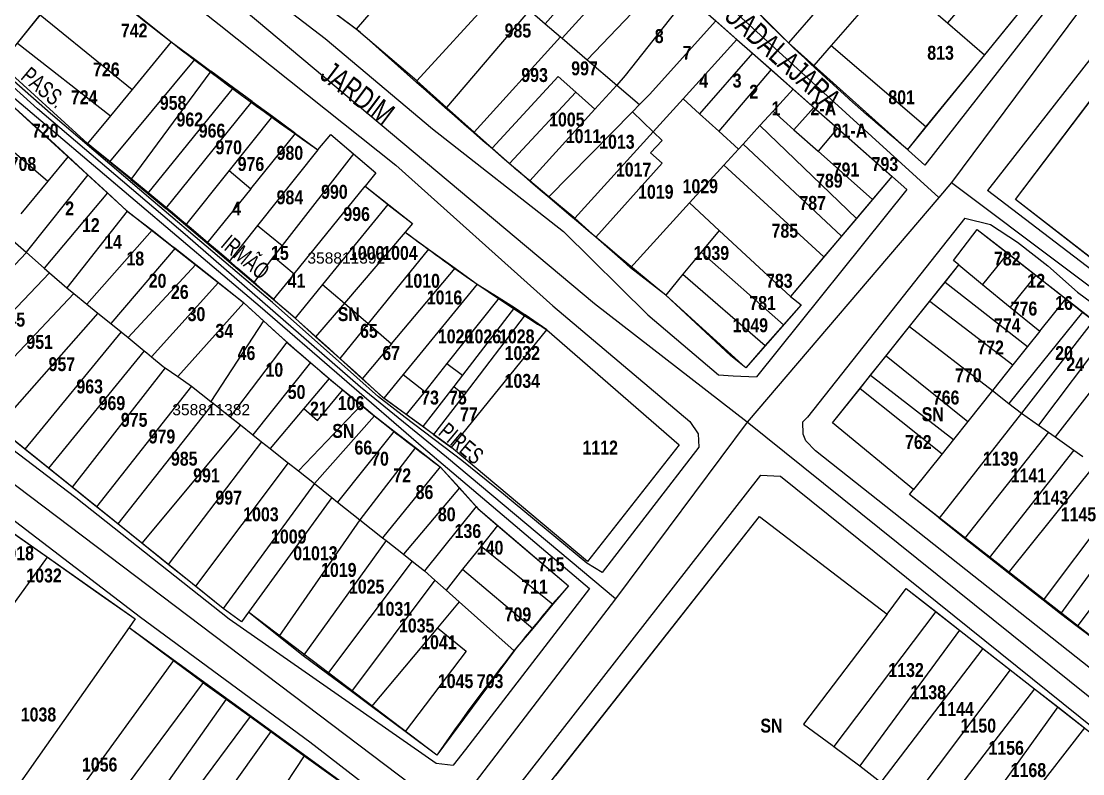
# Model space of a CAD drawing. Extents: x 199665 to 201826, y 4836581 to 4838476.
# Drawn here: x 200463.5 to 200654.4, y 4837679.5 to 4837814.9 of the extents above; entities that cross this region are included whole.
import ezdxf
from ezdxf.enums import TextEntityAlignment as Align

# ---------------------------------------------------------------- set-up
doc = ezdxf.new("R2010")
doc.units = 0
doc.header["$LTSCALE"] = 1.5
doc.header["$MEASUREMENT"] = 0
for name, color, linetype in [('CD-MALHA-LOTES', 40, 'CONTINUOUS'), ('CD_TXT_QUADRA', 7, 'CONTINUOUS'), ('RU-QUADRAS', 6, 'CONTINUOUS'), ('SV-EIXO-RUA-N-PAV', 6, 'CONTINUOUS'), ('SV-EIXO-RUA-PAV', 20, 'CONTINUOUS'), ('SV-RUA-NAO-PAV-S-GUIA-C-GUIA', 7, 'CONTINUOUS'), ('SV-RUA-PAVIM-S-GUIA-C-GUIA', 7, 'CONTINUOUS'), ('SV-TXT-RUA-N-PAV-S-GUIA-C-GUIA', 7, 'CONTINUOUS'), ('SV-TXT-RUA-PAV-S-GUIA-C-GUIA', 7, 'CONTINUOUS'), ('Th_NmrPort', 1, 'CONTINUOUS')]:
    doc.layers.add(name, color=color, linetype=linetype)
doc.styles.add('ARIAL', font='ARIAL.TTF')
doc.styles.add('MONOTXT', font='ARIAL.TTF', dxfattribs={"height": 0.2})
doc.styles.get("Standard").update_dxf_attribs({"font": 'swisscbo.ttf'})

msp = doc.modelspace()

# ---------------------------------------------------------------- linework, layer by layer
at = {"layer": 'CD-MALHA-LOTES', "linetype": 'Continuous'}
for p, q in [((200646.6, 4837834.04), (200630.06, 4837814.57)), ((200539.87, 4837832.37), (200523.75, 4837813.44)), ((200571.97, 4837830.6), (200557.72, 4837814.43)), ((200652.9, 4837828.79), (200636.7, 4837808.86)), ((200556.05, 4837827.59), (200534.62, 4837804.16)), ((200574.95, 4837827.5), (200560.76, 4837811.82)), ((200473.81, 4837824.56), (200490.49, 4837811.15)), ((200579.5, 4837822.81), (200565.28, 4837807.94)), ((200620.1, 4837823.11), (200609.15, 4837810.5)), ((200583.36, 4837819.4), (200572.11, 4837805.09)), ((200624.15, 4837819.64), (200630.06, 4837814.57)), ((200554.88, 4837816.87), (200539.98, 4837799.38)), ((200554.88, 4837816.87), (200557.72, 4837814.43)), ((200606.67, 4837817.01), (200601.49, 4837810.97)), ((200462.82, 4837810.95), (200466.92, 4837816.03)), ((200466.92, 4837816.03), (200483.45, 4837802.62)), ((200523.75, 4837813.44), (200520.44, 4837815.89)), ((200557.72, 4837814.43), (200560.47, 4837812.07)), ((200588.41, 4837814.94), (200576.48, 4837801.72)), ((200588.41, 4837814.94), (200592.18, 4837811.61)), ((200601.49, 4837810.97), (200596.32, 4837816.15)), ((200630.06, 4837814.57), (200636.7, 4837808.86)), ((200642.3, 4837782.81), (200666.5, 4837814.84)), ((200534.62, 4837804.16), (200523.75, 4837813.44)), ((200462.82, 4837810.95), (200479.54, 4837797.89)), ((200490.49, 4837811.15), (200483.45, 4837802.62)), ((200490.49, 4837811.15), (200494.69, 4837808.06)), ((200560.47, 4837812.07), (200544.94, 4837794.95)), ((200560.47, 4837812.07), (200560.76, 4837811.82)), ((200560.76, 4837811.82), (200565.28, 4837807.94)), ((200592.18, 4837811.61), (200582.5, 4837800.93)), ((200592.18, 4837811.61), (200595.01, 4837809.12)), ((200606.03, 4837806.91), (200601.49, 4837810.97)), ((200595.01, 4837809.12), (200585.45, 4837798.24)), ((200595.01, 4837809.12), (200598.33, 4837806.18)), ((200609.15, 4837810.5), (200606.03, 4837806.91)), ((200609.15, 4837810.5), (200626.18, 4837795.92)), ((200636.7, 4837808.86), (200626.18, 4837795.92)), ((200475.4, 4837792.88), (200459.77, 4837807.16)), ((200494.69, 4837808.06), (200479.36, 4837789.6)), ((200494.69, 4837808.06), (200497.61, 4837805.91)), ((200565.28, 4837807.94), (200570.57, 4837803.39)), ((200622.85, 4837791.83), (200606.03, 4837806.91)), ((200497.61, 4837805.91), (200483.19, 4837786.43)), ((200501.69, 4837802.91), (200497.61, 4837805.91)), ((200560.06, 4837804.95), (200548.19, 4837792.05)), ((200563.22, 4837802.11), (200560.06, 4837804.95)), ((200572.11, 4837805.09), (200570.57, 4837803.39)), ((200598.33, 4837806.18), (200588.93, 4837795.08)), ((200598.33, 4837806.18), (200602.3, 4837802.67)), ((200456.62, 4837804.47), (200468.9, 4837793.39)), ((200486.27, 4837783.88), (200501.69, 4837802.91)), ((200505.03, 4837800.45), (200501.69, 4837802.91)), ((200539.98, 4837799.38), (200534.62, 4837804.16)), ((200570.57, 4837803.39), (200566.63, 4837799.04)), ((200570.57, 4837803.39), (200574.67, 4837799.88)), ((200483.45, 4837802.62), (200479.54, 4837797.89)), ((200563.22, 4837802.11), (200551.3, 4837789.28)), ((200566.63, 4837799.04), (200563.22, 4837802.11)), ((200576.48, 4837801.72), (200574.67, 4837799.88)), ((200602.3, 4837802.67), (200598.68, 4837798.7)), ((200602.3, 4837802.67), (200606.05, 4837799.36)), ((200452.81, 4837799.37), (200468.29, 4837786.13)), ((200489.5, 4837781.21), (200505.03, 4837800.45)), ((200505.03, 4837800.45), (200508.66, 4837797.78)), ((200544.94, 4837794.95), (200539.98, 4837799.38)), ((200574.67, 4837799.88), (200573.41, 4837798.59)), ((200577.11, 4837794.98), (200582.5, 4837800.93)), ((200582.5, 4837800.93), (200585.45, 4837798.24)), ((200606.05, 4837799.36), (200602.43, 4837795.37)), ((200606.05, 4837799.36), (200610.27, 4837795.63)), ((200479.54, 4837797.89), (200475.4, 4837792.88)), ((200508.66, 4837797.78), (200500.9, 4837788.03)), ((200508.66, 4837797.78), (200512.63, 4837794.86)), ((200566.63, 4837799.04), (200554.96, 4837786.17)), ((200573.41, 4837798.59), (200558.4, 4837783.31)), ((200573.41, 4837798.59), (200577.11, 4837794.98)), ((200585.45, 4837798.24), (200588.93, 4837795.08)), ((200598.68, 4837798.7), (200596.32, 4837796.1)), ((200598.68, 4837798.7), (200602.43, 4837795.37)), ((200596.32, 4837796.1), (200593.29, 4837792.77)), ((200596.32, 4837796.1), (200613.67, 4837779.4)), ((200602.43, 4837795.37), (200606.78, 4837791.51)), ((200610.27, 4837795.63), (200606.78, 4837791.51)), ((200610.27, 4837795.63), (200620.06, 4837786.98)), ((200626.18, 4837795.92), (200622.85, 4837791.83)), ((200468.9, 4837793.39), (200471.95, 4837790.57)), ((200504.81, 4837784.76), (200512.84, 4837794.71)), ((200512.63, 4837794.86), (200512.84, 4837794.71)), ((200512.84, 4837794.71), (200516.83, 4837791.75)), ((200516.83, 4837791.75), (200519.18, 4837794.53)), ((200519.18, 4837794.53), (200523.22, 4837791.05)), ((200548.19, 4837792.05), (200544.94, 4837794.95)), ((200577.11, 4837794.98), (200563.03, 4837779.46)), ((200578.72, 4837793.41), (200576.67, 4837791.21)), ((200577.11, 4837794.98), (200578.72, 4837793.41)), ((200588.93, 4837795.08), (200592.47, 4837791.87)), ((200479.36, 4837789.6), (200475.4, 4837792.88)), ((200516.83, 4837791.75), (200506.01, 4837778.12)), ((200551.3, 4837789.28), (200548.19, 4837792.05)), ((200592.47, 4837791.87), (200589.86, 4837789)), ((200593.29, 4837792.77), (200592.47, 4837791.87)), ((200593.29, 4837792.77), (200611, 4837776.24)), ((200606.78, 4837791.51), (200616.56, 4837782.83)), ((200471.95, 4837790.57), (200468.29, 4837786.13)), ((200471.95, 4837790.57), (200475.5, 4837787.28)), ((200483.19, 4837786.43), (200479.36, 4837789.6)), ((200523.22, 4837791.05), (200510.41, 4837774.52)), ((200523.22, 4837791.05), (200527.24, 4837787.59)), ((200576.67, 4837791.21), (200578.76, 4837789.34)), ((200500.9, 4837788.03), (200493.06, 4837778.19)), ((200500.9, 4837788.03), (200504.81, 4837784.76)), ((200552.28, 4837788.4), (200551.3, 4837789.28)), ((200554.96, 4837786.17), (200552.28, 4837788.4)), ((200578.76, 4837789.34), (200566.85, 4837776.05)), ((200589.86, 4837789), (200583.68, 4837782.21)), ((200589.86, 4837789), (200607.84, 4837772.5)), ((200468.29, 4837786.13), (200463.43, 4837780.23)), ((200475.5, 4837787.28), (200464.36, 4837773.36)), ((200475.5, 4837787.28), (200479.04, 4837784.01)), ((200483.19, 4837786.43), (200486.27, 4837783.88)), ((200527.24, 4837787.59), (200525.32, 4837785.22)), ((200558.4, 4837783.31), (200554.96, 4837786.17)), ((200620.06, 4837786.98), (200616.56, 4837782.83)), ((200479.04, 4837784.01), (200467.63, 4837770.49)), ((200479.04, 4837784.01), (200482.56, 4837780.74)), ((200486.27, 4837783.88), (200489.5, 4837781.21)), ((200504.81, 4837784.76), (200496.89, 4837774.94)), ((200512.55, 4837769.44), (200525.32, 4837785.22)), ((200525.32, 4837785.22), (200529.29, 4837782.02)), ((200529.42, 4837781.91), (200517.69, 4837767.53)), ((200529.29, 4837782.02), (200529.42, 4837781.91)), ((200529.42, 4837781.91), (200533.84, 4837778.5)), ((200562.88, 4837779.59), (200558.4, 4837783.31)), ((200583.68, 4837782.21), (200573.05, 4837770.54)), ((200583.68, 4837782.21), (200589.02, 4837777.26)), ((200616.56, 4837782.83), (200613.67, 4837779.4)), ((200662.64, 4837767), (200642.3, 4837782.81)), ((200482.56, 4837780.74), (200471.72, 4837766.91)), ((200482.56, 4837780.74), (200487.03, 4837777.29)), ((200493.06, 4837778.19), (200489.5, 4837781.21)), ((200496.89, 4837774.94), (200493.06, 4837778.19)), ((200506.01, 4837778.12), (200500.83, 4837771.59)), ((200506.01, 4837778.12), (200510.41, 4837774.52)), ((200533.84, 4837778.5), (200532.54, 4837776.97)), ((200563.03, 4837779.46), (200562.88, 4837779.59)), ((200566.85, 4837776.05), (200563.03, 4837779.46)), ((200613.67, 4837779.4), (200611, 4837776.24)), ((200460.53, 4837776.72), (200464.36, 4837773.36)), ((200487.03, 4837777.29), (200475.29, 4837764.01)), ((200487.03, 4837777.29), (200490.61, 4837774.5)), ((200532.54, 4837776.97), (200521.6, 4837764.17)), ((200532.54, 4837776.97), (200536.76, 4837773.91)), ((200589.02, 4837777.26), (200585.77, 4837773.32)), ((200601.84, 4837765.38), (200589.02, 4837777.26)), ((200611, 4837776.24), (200607.84, 4837772.5)), ((200631.13, 4837771.82), (200635.37, 4837777.42)), ((200635.37, 4837777.42), (200640.9, 4837773.14)), ((200490.61, 4837774.5), (200491.15, 4837774.07)), ((200500.83, 4837771.59), (200496.89, 4837774.94)), ((200510.41, 4837774.52), (200508.89, 4837772.56)), ((200571.74, 4837771.7), (200566.85, 4837776.05)), ((200464.44, 4837773.29), (200456.02, 4837764.48)), ((200464.36, 4837773.36), (200464.44, 4837773.29)), ((200464.44, 4837773.29), (200467.63, 4837770.49)), ((200491.15, 4837774.07), (200479.6, 4837760.5)), ((200491.15, 4837774.07), (200494.89, 4837771.11)), ((200508.89, 4837772.56), (200505.24, 4837767.85)), ((200508.89, 4837772.56), (200512.55, 4837769.44)), ((200536.76, 4837773.91), (200525.88, 4837760.51)), ((200536.76, 4837773.91), (200541.5, 4837770.48)), ((200585.77, 4837773.32), (200582.49, 4837769.36)), ((200585.77, 4837773.32), (200600.55, 4837760.26)), ((200607.84, 4837772.5), (200601.84, 4837765.38)), ((200640.9, 4837773.14), (200636.37, 4837767.54)), ((200640.9, 4837773.14), (200645.96, 4837769.21)), ((200467.63, 4837770.49), (200468.59, 4837769.65)), ((200494.89, 4837771.11), (200482.72, 4837757.97)), ((200494.89, 4837771.11), (200498.96, 4837767.88)), ((200505.24, 4837767.85), (200500.83, 4837771.59)), ((200530.09, 4837756.89), (200541.5, 4837770.48)), ((200541.5, 4837770.48), (200545.49, 4837767.6)), ((200573.05, 4837770.54), (200571.74, 4837771.7)), ((200579.38, 4837765.6), (200573.05, 4837770.54)), ((200629.61, 4837767.95), (200632.1, 4837771.06)), ((200632.1, 4837771.06), (200631.13, 4837771.82)), ((200632.1, 4837771.06), (200636.37, 4837767.54)), ((200468.59, 4837769.65), (200449.51, 4837749.67)), ((200468.59, 4837769.65), (200471.72, 4837766.91)), ((200512.55, 4837769.44), (200508.81, 4837764.81)), ((200582.49, 4837769.36), (200579.38, 4837765.6)), ((200582.49, 4837769.36), (200597.3, 4837756.57)), ((200645.96, 4837769.21), (200641.35, 4837763.47)), ((200645.96, 4837769.21), (200651.31, 4837764.97)), ((200471.72, 4837766.91), (200472.94, 4837765.91)), ((200498.96, 4837767.88), (200486.92, 4837754.54)), ((200498.96, 4837767.88), (200503.52, 4837764.24)), ((200508.81, 4837764.81), (200505.24, 4837767.85)), ((200517.69, 4837767.53), (200512.74, 4837761.47)), ((200517.69, 4837767.53), (200521.6, 4837764.17)), ((200545.49, 4837767.6), (200532.19, 4837751.34)), ((200545.49, 4837767.6), (200549.45, 4837765.11)), ((200626.89, 4837764.55), (200629.61, 4837767.95)), ((200629.61, 4837767.95), (200644.46, 4837756.37)), ((200636.37, 4837767.54), (200641.35, 4837763.47)), ((200472.94, 4837765.91), (200454.14, 4837745.94)), ((200472.94, 4837765.91), (200475.29, 4837764.01)), ((200512.74, 4837761.47), (200508.81, 4837764.81)), ((200549.45, 4837765.11), (200540.05, 4837753.31)), ((200549.45, 4837765.11), (200552.2, 4837763.37)), ((200591.09, 4837754.73), (200579.38, 4837765.6)), ((200601.84, 4837765.38), (200603.72, 4837763.88)), ((200646.65, 4837759.13), (200651.31, 4837764.97)), ((200651.31, 4837764.97), (200654.33, 4837762.58)), ((200475.29, 4837764.01), (200477.28, 4837762.39)), ((200503.52, 4837764.24), (200491.64, 4837750.98)), ((200503.52, 4837764.24), (200507.09, 4837760.98)), ((200521.6, 4837764.17), (200516.44, 4837758.13)), ((200521.6, 4837764.17), (200525.88, 4837760.51)), ((200552.2, 4837763.37), (200542.85, 4837751.24)), ((200552.2, 4837763.37), (200554.11, 4837762.06)), ((200603.72, 4837763.88), (200600.55, 4837760.26)), ((200623.23, 4837759.98), (200626.89, 4837764.55)), ((200626.89, 4837764.55), (200641.82, 4837753.08)), ((200641.35, 4837763.47), (200646.65, 4837759.13)), ((200477.28, 4837762.39), (200459.2, 4837741.88)), ((200477.28, 4837762.39), (200479.6, 4837760.5)), ((200507.09, 4837760.98), (200497.59, 4837746.5)), ((200507.09, 4837760.98), (200511.28, 4837757.15)), ((200516.44, 4837758.13), (200512.74, 4837761.47)), ((200554.11, 4837762.06), (200543.12, 4837747.7)), ((200557.99, 4837759.39), (200554.11, 4837762.06)), ((200654.33, 4837762.58), (200641.08, 4837746.16)), ((200656.31, 4837761.04), (200643.39, 4837744.39)), ((200654.33, 4837762.58), (200656.31, 4837761.04)), ((200481.44, 4837759.01), (200464.16, 4837737.89)), ((200479.6, 4837760.5), (200481.44, 4837759.01)), ((200481.44, 4837759.01), (200482.72, 4837757.97)), ((200525.88, 4837760.51), (200520.77, 4837754.22)), ((200525.88, 4837760.51), (200530.09, 4837756.89)), ((200540.86, 4837738.21), (200557.99, 4837759.39)), ((200557.99, 4837759.39), (200581.82, 4837738.68)), ((200600.55, 4837760.26), (200597.3, 4837756.57)), ((200619.04, 4837754.73), (200623.23, 4837759.98)), ((200623.23, 4837759.98), (200638.13, 4837748.45)), ((200646.65, 4837759.13), (200644.46, 4837756.37)), ((200658.98, 4837758.97), (200646.41, 4837742.26)), ((200482.72, 4837757.97), (200485.6, 4837755.63)), ((200511.28, 4837757.15), (200501.07, 4837743.74)), ((200511.28, 4837757.15), (200511.46, 4837756.98)), ((200520.77, 4837754.22), (200516.44, 4837758.13)), ((200485.6, 4837755.63), (200468.39, 4837734.5)), ((200485.6, 4837755.63), (200486.07, 4837755.26)), ((200486.07, 4837755.26), (200486.92, 4837754.54)), ((200511.46, 4837756.98), (200515.52, 4837753.51)), ((200530.09, 4837756.89), (200524.8, 4837750.58)), ((200597.3, 4837756.57), (200593.77, 4837752.55)), ((200644.46, 4837756.37), (200641.82, 4837753.08)), ((200662.15, 4837756.51), (200649.39, 4837740.15)), ((200486.92, 4837754.54), (200489, 4837752.8)), ((200515.52, 4837753.51), (200505.13, 4837740.52)), ((200515.52, 4837753.51), (200518.86, 4837750.64)), ((200524.8, 4837750.58), (200520.77, 4837754.22)), ((200540.05, 4837753.31), (200536.05, 4837748.29)), ((200540.05, 4837753.31), (200542.85, 4837751.24)), ((200593.77, 4837752.55), (200591.09, 4837754.73)), ((200616.22, 4837751.21), (200619.04, 4837754.73)), ((200619.04, 4837754.73), (200633.72, 4837742.91)), ((200489.37, 4837752.54), (200472.65, 4837731.07)), ((200489, 4837752.8), (200489.37, 4837752.54)), ((200489.37, 4837752.54), (200491.64, 4837750.98)), ((200532.19, 4837751.34), (200528.7, 4837747.07)), ((200532.19, 4837751.34), (200536.05, 4837748.29)), ((200641.82, 4837753.08), (200638.13, 4837748.45)), ((200491.64, 4837750.98), (200494.11, 4837749.27)), ((200518.86, 4837750.64), (200514.31, 4837745.24)), ((200518.86, 4837750.64), (200519.13, 4837750.4)), ((200519.13, 4837750.4), (200521.32, 4837748.61)), ((200528.58, 4837747.18), (200524.8, 4837750.58)), ((200542.85, 4837751.24), (200541.26, 4837749.18)), ((200614.33, 4837748.84), (200616.22, 4837751.21)), ((200616.22, 4837751.21), (200631.14, 4837739.68)), ((200494.11, 4837749.27), (200477.05, 4837727.54)), ((200494.11, 4837749.27), (200497.59, 4837746.5)), ((200516.8, 4837743.08), (200521.32, 4837748.61)), ((200521.32, 4837748.61), (200524.66, 4837745.88)), ((200536.05, 4837748.29), (200532.73, 4837744.13)), ((200541.26, 4837749.18), (200535.7, 4837741.97)), ((200543.12, 4837747.7), (200537.65, 4837740.54)), ((200541.26, 4837749.18), (200543.12, 4837747.7)), ((200609.39, 4837742.67), (200614.33, 4837748.84)), ((200614.33, 4837748.84), (200629.07, 4837737.09)), ((200638.13, 4837748.45), (200633.72, 4837742.91)), ((200638.13, 4837748.45), (200641.08, 4837746.16)), ((200498, 4837746.18), (200480.87, 4837724.47)), ((200497.59, 4837746.5), (200498, 4837746.18)), ((200498, 4837746.18), (200501.07, 4837743.74)), ((200524.66, 4837745.88), (200513.33, 4837734)), ((200524.66, 4837745.88), (200527.05, 4837743.92)), ((200528.7, 4837747.07), (200528.58, 4837747.18)), ((200532.73, 4837744.13), (200528.7, 4837747.07)), ((200641.08, 4837746.16), (200643.39, 4837744.39)), ((200501.07, 4837743.74), (200502.9, 4837742.28)), ((200514.31, 4837745.24), (200508.25, 4837738.04)), ((200514.31, 4837745.24), (200516.8, 4837743.08)), ((200527.05, 4837743.92), (200516.21, 4837731.72)), ((200527.05, 4837743.92), (200530.58, 4837741.17)), ((200535.7, 4837741.97), (200532.73, 4837744.13)), ((200643.39, 4837744.39), (200628.56, 4837725.53)), ((200643.39, 4837744.39), (200646.41, 4837742.26)), ((200464.16, 4837737.89), (200459.2, 4837741.88)), ((200502.9, 4837742.28), (200485.21, 4837720.99)), ((200502.9, 4837742.28), (200505.13, 4837740.52)), ((200537.65, 4837740.54), (200535.7, 4837741.97)), ((200623.93, 4837730.65), (200609.39, 4837742.67)), ((200633.72, 4837742.91), (200631.14, 4837739.68)), ((200646.41, 4837742.26), (200648.24, 4837740.96)), ((200505.13, 4837740.52), (200506.71, 4837739.26)), ((200530.58, 4837741.17), (200520.38, 4837728.41)), ((200530.58, 4837741.17), (200534.39, 4837738.21)), ((200537.65, 4837740.54), (200540.86, 4837738.21)), ((200648.24, 4837740.96), (200633.13, 4837721.87)), ((200648.24, 4837740.96), (200649.39, 4837740.15)), ((200649.39, 4837740.15), (200652.79, 4837737.75)), ((200506.71, 4837739.26), (200489.94, 4837717.18)), ((200506.71, 4837739.26), (200508.25, 4837738.04)), ((200508.25, 4837738.04), (200511.34, 4837735.57)), ((200534.39, 4837738.21), (200524.41, 4837725.21)), ((200534.39, 4837738.21), (200538.86, 4837734.72)), ((200565.33, 4837717.74), (200540.86, 4837738.21)), ((200581.82, 4837738.68), (200565.33, 4837717.74)), ((200631.14, 4837739.68), (200629.07, 4837737.09)), ((200468.39, 4837734.5), (200464.16, 4837737.89)), ((200629.07, 4837737.09), (200623.93, 4837730.65)), ((200652.79, 4837737.75), (200637.53, 4837718.35)), ((200652.79, 4837737.75), (200654.41, 4837736.6)), ((200472.65, 4837731.07), (200468.39, 4837734.5)), ((200511.51, 4837735.43), (200494.82, 4837713.26)), ((200511.34, 4837735.57), (200511.51, 4837735.43)), ((200511.51, 4837735.43), (200513.33, 4837734)), ((200538.86, 4837734.72), (200528.47, 4837722)), ((200538.86, 4837734.72), (200542.28, 4837730.94)), ((200656.54, 4837735.1), (200640.99, 4837715.65)), ((200513.33, 4837734), (200516.21, 4837731.72)), ((200477.05, 4837727.54), (200472.65, 4837731.07)), ((200516.21, 4837731.72), (200499.83, 4837709.24)), ((200516.21, 4837731.72), (200519.38, 4837729.2)), ((200542.28, 4837730.94), (200532.21, 4837719.04)), ((200542.28, 4837730.94), (200545.28, 4837727.59)), ((200623.24, 4837729.79), (200623.93, 4837730.65)), ((200662.35, 4837730.87), (200647.25, 4837710.77)), ((200519.38, 4837729.2), (200504.37, 4837708.58)), ((200519.38, 4837729.2), (200520.38, 4837728.41)), ((200628.32, 4837725.72), (200623.24, 4837729.79)), ((200665.17, 4837728.74), (200650.38, 4837708.33)), ((200480.87, 4837724.47), (200477.05, 4837727.54)), ((200520.38, 4837728.41), (200524.41, 4837725.21)), ((200545.28, 4837727.59), (200536.01, 4837716.02)), ((200545.28, 4837727.59), (200545.58, 4837727.26)), ((200545.58, 4837727.26), (200549.16, 4837724.21)), ((200524.41, 4837725.21), (200509.84, 4837704.24)), ((200524.41, 4837725.21), (200528.47, 4837722)), ((200559.63, 4837679.22), (200596.23, 4837725.81)), ((200596.23, 4837725.81), (200619.23, 4837708.23)), ((200628.56, 4837725.53), (200628.32, 4837725.72)), ((200633.13, 4837721.87), (200628.56, 4837725.53)), ((200485.21, 4837720.99), (200480.87, 4837724.47)), ((200549.16, 4837724.21), (200546.18, 4837720.48)), ((200549.16, 4837724.21), (200561.91, 4837713.37)), ((200666.38, 4837723.44), (200653.35, 4837706.02)), ((200462.23, 4837722.67), (200468.21, 4837718.47)), ((200489.94, 4837717.18), (200485.21, 4837720.99)), ((200529.13, 4837721.47), (200514.19, 4837700.78)), ((200528.47, 4837722), (200529.13, 4837721.47)), ((200529.13, 4837721.47), (200532.21, 4837719.04)), ((200637.53, 4837718.35), (200633.13, 4837721.87)), ((200532.21, 4837719.04), (200533.77, 4837717.79)), ((200546.18, 4837720.48), (200542.87, 4837716.32)), ((200546.18, 4837720.48), (200559.11, 4837710.02)), ((200460.94, 4837708.37), (200468.21, 4837718.47)), ((200468.21, 4837718.47), (200477.88, 4837711.66)), ((200494.82, 4837713.26), (200489.94, 4837717.18)), ((200533.77, 4837717.79), (200518.56, 4837697.54)), ((200533.77, 4837717.79), (200536.01, 4837716.02)), ((200640.99, 4837715.65), (200637.53, 4837718.35)), ((200536.01, 4837716.02), (200537.87, 4837714.37)), ((200542.87, 4837716.32), (200539.89, 4837712.58)), ((200542.87, 4837716.32), (200555.48, 4837705.68)), ((200647.25, 4837710.77), (200640.99, 4837715.65)), ((200499.83, 4837709.24), (200494.82, 4837713.26)), ((200537.87, 4837714.37), (200522.88, 4837694.32)), ((200537.87, 4837714.37), (200539.89, 4837712.58)), ((200561.91, 4837713.37), (200559.11, 4837710.02)), ((200477.88, 4837711.66), (200484.01, 4837707.41)), ((200539.89, 4837712.58), (200542.26, 4837710.47)), ((200619.23, 4837708.23), (200622.65, 4837712.84)), ((200622.65, 4837712.84), (200627.93, 4837708.71)), ((200542.26, 4837710.47), (200538.34, 4837705.78)), ((200542.26, 4837710.47), (200552.16, 4837701.68)), ((200559.11, 4837710.02), (200555.48, 4837705.68)), ((200650.38, 4837708.33), (200647.25, 4837710.77)), ((200503.12, 4837706.89), (200499.83, 4837709.24)), ((200504.37, 4837708.58), (200503.12, 4837706.89)), ((200509.84, 4837704.24), (200504.37, 4837708.58)), ((200619.23, 4837708.23), (200604.15, 4837688.49)), ((200627.93, 4837708.71), (200609.62, 4837684.46)), ((200627.93, 4837708.71), (200632.23, 4837705.36)), ((200653.35, 4837706.02), (200650.38, 4837708.33)), ((200482.9, 4837705.83), (200451.91, 4837661.79)), ((200484.01, 4837707.41), (200482.9, 4837705.83)), ((200482.9, 4837705.83), (200490.89, 4837699.9)), ((200538.34, 4837705.78), (200526.51, 4837691.63)), ((200538.34, 4837705.78), (200543.52, 4837701.62)), ((200555.48, 4837705.68), (200552.43, 4837702.05)), ((200657.05, 4837703.27), (200653.35, 4837706.02)), ((200514.19, 4837700.78), (200509.84, 4837704.24)), ((200632.23, 4837705.36), (200614.27, 4837680.94)), ((200632.23, 4837705.36), (200636.44, 4837702.07)), ((200552.43, 4837702.05), (200552.16, 4837701.68)), ((200636.44, 4837702.07), (200618.07, 4837678.05)), ((200636.44, 4837702.07), (200641.33, 4837698.25)), ((200490.89, 4837699.9), (200459.17, 4837656.3)), ((200490.89, 4837699.9), (200496.2, 4837695.96)), ((200518.56, 4837697.54), (200514.19, 4837700.78)), ((200543.52, 4837701.62), (200532.52, 4837687.17)), ((200552.16, 4837701.68), (200538.26, 4837682.91)), ((200641.33, 4837698.25), (200623.19, 4837674.17)), ((200641.33, 4837698.25), (200645.71, 4837694.83)), ((200522.88, 4837694.32), (200518.56, 4837697.54)), ((200496.2, 4837695.96), (200463.85, 4837652.4)), ((200496.2, 4837695.96), (200496.59, 4837695.67)), ((200496.59, 4837695.67), (200500.36, 4837692.96)), ((200526.51, 4837691.63), (200522.88, 4837694.32)), ((200645.71, 4837694.83), (200627.37, 4837671)), ((200645.71, 4837694.83), (200649.9, 4837691.56)), ((200500.36, 4837692.96), (200478.21, 4837661.71)), ((200500.36, 4837692.96), (200504.67, 4837689.86)), ((200532.52, 4837687.17), (200526.51, 4837691.63)), ((200649.9, 4837691.56), (200632.41, 4837667.25)), ((200649.9, 4837691.56), (200654.71, 4837687.8)), ((200504.67, 4837689.86), (200483.4, 4837661.26)), ((200504.67, 4837689.86), (200508.41, 4837687.16)), ((200604.15, 4837688.49), (200609.32, 4837684.69)), ((200508.41, 4837687.16), (200496.94, 4837671.18)), ((200508.41, 4837687.16), (200514.39, 4837682.75)), ((200538.26, 4837682.91), (200532.52, 4837687.17)), ((200654.71, 4837687.8), (200636.39, 4837664.29)), ((200609.32, 4837684.69), (200609.62, 4837684.46)), ((200514.39, 4837682.75), (200503.42, 4837666.34)), ((200514.39, 4837682.75), (200528.5, 4837672.69)), ((200609.62, 4837684.46), (200614.27, 4837680.94)), ((200614.27, 4837680.94), (200618.07, 4837678.05))]:
    msp.add_line(p, q, dxfattribs=at)
at = {"layer": 'RU-QUADRAS', "color": 6, "linetype": 'Continuous'}
for points in [[(200579.5, 4837822.81), (200620.06, 4837786.98), (200601.84, 4837765.38), (200603.72, 4837763.88), (200593.77, 4837752.55), (200579.38, 4837765.6, -0.011486), (200524.47, 4837812.91), (200486.28, 4837841.2)], [(200652.9, 4837828.79), (200622.85, 4837791.83, -0.027848), (200590.64, 4837821.84)]]:
    msp.add_lwpolyline(points, format="xyb", dxfattribs=at)
for points in [[(200459.77, 4837807.16), (200473.81, 4837824.56, 0.021337), (200516.83, 4837791.75), (200519.18, 4837794.53), (200527.24, 4837787.59), (200525.32, 4837785.22), (200533.84, 4837778.5), (200532.54, 4837776.97, 0.022613), (200557.99, 4837759.39), (200581.82, 4837738.68), (200565.33, 4837717.74), (200540.86, 4837738.21), (200528.61, 4837747.13, 0.017722), (200475.4, 4837792.88)], [(200642.3, 4837782.81), (200666.5, 4837814.84), (200689.67, 4837803.41), (200705.71, 4837792.92), (200722.01, 4837781.08), (200779.35, 4837741.2), (200766.03, 4837724.02), (200767.38, 4837723.16), (200748.7, 4837703.06, -0.023069), (200713.18, 4837729.51), (200690.48, 4837745.35)], [(200428.14, 4837770.61), (200436.96, 4837778.47), (200456.62, 4837804.47), (200482.39, 4837780.9), (200503.43, 4837764.34, 0.027479), (200538.85, 4837734.74), (200545.58, 4837727.26), (200561.91, 4837713.37, 0.029949), (200538.26, 4837682.91), (200504.37, 4837708.58), (200503.12, 4837706.89), (200499.79, 4837709.27), (200449.51, 4837749.67), (200445.34, 4837753.3), (200446.16, 4837754.16)], [(200609.39, 4837742.67), (200632.1, 4837771.06), (200631.13, 4837771.82), (200635.37, 4837777.42), (200674.59, 4837746.85), (200704.02, 4837726.36), (200727.28, 4837707.07), (200728.57, 4837708.68), (200744.73, 4837695.42), (200714.2, 4837656.85, 0.02913), (200687.82, 4837678.04), (200686.47, 4837676.36), (200681.9, 4837680.18), (200683.75, 4837682.45), (200623.24, 4837729.79), (200623.93, 4837730.65)], [(200362.58, 4837687.38), (200417.54, 4837756.8), (200446.04, 4837734.06), (200484.01, 4837707.41), (200482.9, 4837705.83), (200528.5, 4837672.69), (200516.8, 4837656.56), (200511.71, 4837647.48), (200503.82, 4837637.47), (200491.17, 4837623.24), (200481.19, 4837609.58), (200468.7, 4837596.65), (200454.99, 4837607.03), (200453.57, 4837605.58, 0.016663), (200407.72, 4837644.41), (200410.07, 4837647.39), (200402.49, 4837653.9), (200363.18, 4837685.1)]]:
    msp.add_lwpolyline(points, format="xyb", close=True, dxfattribs=at)
msp.add_lwpolyline([(200556.82, 4837674.08), (200557.41, 4837676.45), (200596.23, 4837725.81), (200619.23, 4837708.23), (200622.65, 4837712.84), (200706.44, 4837647.34), (200692.43, 4837628.3), (200690.38, 4837629.84), (200659.85, 4837590.67), (200641.63, 4837603.81), (200643.1, 4837605.77), (200600.02, 4837637.61), (200598.58, 4837635.77), (200570.97, 4837660.48), (200557.64, 4837671.59)], close=True, dxfattribs=at)
at = {"layer": 'SV-EIXO-RUA-N-PAV'}
for p, q in [((200566.59, 4837764.07), (200501.71, 4837818.43)), ((200594.06, 4837742.8), (200566.59, 4837764.07)), ((200672.56, 4837679.6), (200594.06, 4837742.8))]:
    msp.add_line(p, q, dxfattribs=at)
msp.add_lwpolyline([(200150.43, 4837978.46), (200217.22, 4837920.62), (200310.22, 4837848.99), (200415.06, 4837770.65), (200422.55, 4837761.59), (200540.69, 4837672.3), (200644.43, 4837593.93)], dxfattribs=at)
at = {"layer": 'SV-EIXO-RUA-PAV'}
for p, q in [((200663.61, 4837830.1), (200630.77, 4837785.85)), ((200630.77, 4837785.85), (200628.52, 4837783.17)), ((200628.52, 4837783.17), (200594.06, 4837742.8)), ((200594.06, 4837742.8), (200570.35, 4837711)), ((200570.35, 4837711), (200540.69, 4837672.3))]:
    msp.add_line(p, q, dxfattribs=at)
for points in [[(200570.93, 4837835.6), (200628.52, 4837783.17)], [(200570.35, 4837711), (200539.97, 4837736.45), (200524.52, 4837749.09), (200492.99, 4837776.53), (200466.42, 4837799.11), (200450.73, 4837813.29)], [(200630.77, 4837785.85), (200753.89, 4837693.44)]]:
    msp.add_lwpolyline(points, dxfattribs=at)
at = {"layer": 'SV-RUA-NAO-PAV-S-GUIA-C-GUIA'}
for points in [[(200482.91, 4837844.11), (200482.64, 4837841.73), (200484.91, 4837838.46), (200488, 4837834.93), (200518.15, 4837811.77), (200537.46, 4837795.55), (200560.98, 4837777.08), (200576.2, 4837762.1), (200588.9, 4837751.3), (200591.51, 4837751.1), (200595.73, 4837750.92)], [(200472.06, 4837830.3), (200474.94, 4837830.73), (200480.2, 4837829.2), (200499.12, 4837814.26), (200530.85, 4837789.01), (200559.09, 4837763.69), (200583.73, 4837742.92)], [(200425.89, 4837765.1), (200430.24, 4837762.01), (200473.33, 4837729.22), (200500.87, 4837707.43), (200538.12, 4837681.43), (200541.16, 4837681.1)], [(200532.16, 4837669.5), (200530.98, 4837671.62), (200530.4, 4837673.03), (200529.21, 4837674.54), (200515.4, 4837685.21), (200484.92, 4837707.62), (200420.27, 4837757.08), (200418.56, 4837758.82), (200416.48, 4837758.89), (200414.2, 4837758.29)], [(200747.11, 4837696.84), (200747, 4837695.09), (200745.56, 4837693.11), (200714.51, 4837651.87), (200713.4, 4837651.35), (200711.28, 4837651.5), (200708.6, 4837653.8), (200682.82, 4837677.06), (200606.32, 4837737.64), (200604.56, 4837739.41), (200604.09, 4837740.59), (200604.06, 4837742.84), (200604.89, 4837743.69)], [(200596.45, 4837733.26), (200600.02, 4837733.08), (200670.76, 4837676.16), (200707.44, 4837647.51), (200707.23, 4837643.58), (200666.92, 4837593.93)]]:
    msp.add_lwpolyline(points, dxfattribs=at)
at = {"layer": 'SV-RUA-PAVIM-S-GUIA-C-GUIA'}
for points in [[(200654.35, 4837825.37), (200625.99, 4837789.02), (200606.03, 4837806.91), (200601.49, 4837810.97), (200596.32, 4837816.15), (200590.51, 4837821.94), (200587.69, 4837824.24), (200584.62, 4837826.73), (200578.83, 4837831.43), (200572.5, 4837837.41), (200569.01, 4837833.36), (200574.95, 4837827.5), (200579.15, 4837823.13), (200583.36, 4837819.4), (200588.41, 4837814.94), (200592.18, 4837811.61), (200595.01, 4837809.12), (200598.33, 4837806.18), (200602.3, 4837802.67), (200606.05, 4837799.36), (200610.27, 4837795.63), (200622.74, 4837784.62), (200595.73, 4837750.92)], [(200583.73, 4837742.92), (200585.2, 4837740.68), (200585.32, 4837738.26), (200567.94, 4837715.74), (200565.18, 4837717.39), (200550.21, 4837729.8), (200542.73, 4837735.9), (200532.51, 4837743.63), (200527.77, 4837747.32), (200523.86, 4837750.82), (200508.68, 4837764.29), (200487.25, 4837782.5), (200468.79, 4837798.27), (200455.5, 4837809.92), (200469.17, 4837826.62), (200472.06, 4837830.3)], [(200665.09, 4837820.11), (200637.22, 4837784.41)], [(200425.89, 4837765.1), (200423.93, 4837767.47), (200424.04, 4837770.87), (200425.61, 4837773.36), (200453.98, 4837808.04), (200506.45, 4837763.56), (200535.83, 4837738.13), (200565.7, 4837712.84), (200543.39, 4837683.92), (200541.16, 4837681.1)], [(200752.27, 4837697.72), (200750.33, 4837698.29), (200677.3, 4837753.86), (200637.22, 4837784.41)], [(200633.15, 4837779.45), (200604.89, 4837743.69)], [(200633.15, 4837779.45), (200637.77, 4837778.32), (200642.67, 4837775.15), (200648.08, 4837770.86), (200653.46, 4837766.15), (200699.89, 4837731.85), (200726.74, 4837711.8), (200747.11, 4837696.84)], [(200596.45, 4837733.26), (200552.49, 4837676.87)]]:
    msp.add_lwpolyline(points, dxfattribs=at)

# ---------------------------------------------------------------- texts
at = {"layer": 'CD_TXT_QUADRA', "color": 7, "linetype": 'Continuous', "style": 'MONOTXT'}
for s, p in [('358811392', (200514.96, 4837771.29)), ('358811382', (200490.67, 4837744.02))]:
    msp.add_text(s, height=2, dxfattribs=at).set_placement(p)
at = {"layer": 'SV-TXT-RUA-N-PAV-S-GUIA-C-GUIA', "style": 'ARIAL', "width": 0.7}
for s, rotation, p in [('VL.            GUADALAJARA', 318, (200573.25, 4837830.26)), ('JARDIM', 323, (200516.99, 4837804.73))]:
    msp.add_text(s, height=4, rotation=rotation, dxfattribs=at).set_placement(p)
at = {"layer": 'SV-TXT-RUA-PAV-S-GUIA-C-GUIA', "style": 'ARIAL', "width": 0.7}
for s, p in [('PASS.                                               IRMÃO', (200463.22, 4837804.58)), ('PIRES', (200538.29, 4837740.63))]:
    msp.add_text(s, height=3, rotation=320, dxfattribs=at).set_placement(p)
at = {"layer": 'Th_NmrPort', "color": 1}
for s, p in [('742', (200481.42, 4837813.2)), ('985', (200550.42, 4837813.2)), ('8', (200577.42, 4837812.2)), ('7', (200582.42, 4837809.2)), ('813', (200626.42, 4837809.2)), ('726', (200476.42, 4837806.2)), ('997', (200562.4, 4837806.4)), ('993', (200553.42, 4837805.2)), ('4', (200585.42, 4837804.2)), ('3', (200591.42, 4837804.2)), ('2', (200594.42, 4837802.2)), ('724', (200472.42, 4837801.2)), ('958', (200488.42, 4837800.2)), ('801', (200619.42, 4837801.2)), ('1', (200598.42, 4837799.2)), ('2-A', (200605.42, 4837799.2)), ('962', (200491.42, 4837797.2)), ('1005', (200558.42, 4837797.2)), ('720', (200465.42, 4837795.2)), ('966', (200495.42, 4837795.2)), ('1011', (200561.42, 4837794.2)), ('01-A', (200609.42, 4837795.2)), ('970', (200498.42, 4837792.2)), ('1013', (200567.42, 4837793.2)), ('980', (200509.42, 4837791.2)), ('708', (200461.42, 4837789.2)), ('976', (200502.42, 4837789.2)), ('793', (200616.42, 4837789.2)), ('1017', (200570.42, 4837788.2)), ('791', (200609.42, 4837788.2)), ('1029', (200582.42, 4837785.2)), ('789', (200606.42, 4837786.2)), ('984', (200509.42, 4837783.2)), ('990', (200517.42, 4837784.2)), ('1019', (200574.42, 4837784.2)), ('2', (200471.42, 4837781.2)), ('4', (200501.42, 4837781.2)), ('787', (200603.42, 4837782.2)), ('996', (200521.42, 4837780.2)), ('12', (200474.42, 4837778.2)), ('785', (200598.42, 4837777.2)), ('14', (200478.42, 4837775.2)), ('15', (200508.42, 4837773.2)), ('1000', (200522.42, 4837773.2)), ('1004', (200528.42, 4837773.2)), ('1039', (200584.42, 4837773.2)), ('18', (200482.42, 4837772.2)), ('782', (200638.42, 4837772.2)), ('20', (200486.42, 4837768.2)), ('41', (200511.42, 4837768.2)), ('1010', (200532.42, 4837768.2)), ('783', (200597.42, 4837768.2)), ('12', (200644.42, 4837768.2)), ('26', (200490.42, 4837766.2)), ('1016', (200536.42, 4837765.2)), ('781', (200594.42, 4837764.2)), ('16', (200649.42, 4837764.2)), ('30', (200493.42, 4837762.2)), ('SN', (200520.42, 4837762.2)), ('776', (200641.42, 4837763.2)), ('945', (200459.42, 4837761.2)), ('1049', (200591.42, 4837760.2)), ('774', (200638.42, 4837760.2)), ('34', (200498.42, 4837759.2)), ('65', (200524.42, 4837759.2)), ('1020', (200538.42, 4837758.2)), ('1026', (200543.42, 4837758.2)), ('1028', (200549.42, 4837758.2)), ('951', (200464.42, 4837757.2)), ('772', (200635.42, 4837756.2)), ('46', (200502.42, 4837755.2)), ('67', (200528.42, 4837755.2)), ('1032', (200550.42, 4837755.2)), ('20', (200649.42, 4837755.2)), ('957', (200468.42, 4837753.2)), ('10', (200507.42, 4837752.2)), ('24', (200651.42, 4837753.2)), ('1034', (200550.42, 4837750.2)), ('770', (200631.42, 4837751.2)), ('963', (200473.42, 4837749.2)), ('50', (200511.42, 4837748.2)), ('73', (200535.42, 4837747.2)), ('75', (200540.42, 4837747.2)), ('766', (200627.42, 4837747.2)), ('969', (200477.42, 4837746.2)), ('21', (200515.42, 4837745.2)), ('106', (200520.42, 4837746.2)), ('975', (200481.42, 4837743.2)), ('77', (200542.42, 4837744.2)), ('SN', (200625.42, 4837744.2)), ('SN', (200519.42, 4837741.2)), ('979', (200486.42, 4837740.2)), ('762', (200622.42, 4837739.2)), ('66', (200523.42, 4837738.2)), ('1112', (200564.42, 4837738.2)), ('985', (200490.42, 4837736.2)), ('70', (200526.42, 4837736.2)), ('1139', (200636.42, 4837736.2)), ('991', (200494.42, 4837733.2)), ('72', (200530.42, 4837733.2)), ('1141', (200641.42, 4837733.2)), ('997', (200498.42, 4837729.2)), ('86', (200534.42, 4837730.2)), ('1143', (200645.42, 4837729.2)), ('1003', (200503.42, 4837726.2)), ('80', (200538.42, 4837726.2)), ('1145', (200650.42, 4837726.2)), ('1009', (200508.42, 4837722.2)), ('136', (200541.42, 4837723.2)), ('140', (200545.42, 4837720.2)), ('1018', (200459.42, 4837719.2)), ('01013', (200512.42, 4837719.2)), ('1019', (200517.42, 4837716.2)), ('715', (200556.42, 4837717.2)), ('1032', (200464.42, 4837715.2)), ('1025', (200522.42, 4837713.2)), ('711', (200553.42, 4837713.2)), ('1031', (200527.42, 4837709.2)), ('709', (200550.42, 4837708.2)), ('1035', (200531.42, 4837706.2)), ('1041', (200535.42, 4837703.2)), ('1132', (200619.42, 4837698.2)), ('1045', (200538.42, 4837696.2)), ('703', (200545.42, 4837696.2)), ('1138', (200623.42, 4837694.2)), ('1144', (200628.42, 4837691.2)), ('1038', (200463.42, 4837690.2)), ('SN', (200596.42, 4837688.2)), ('1150', (200632.42, 4837688.2)), ('1156', (200637.42, 4837684.2)), ('1056', (200474.42, 4837681.2)), ('1168', (200641.42, 4837680.2))]:
    msp.add_text(s, height=2.5, dxfattribs=at).set_placement(p, align=Align.MIDDLE_LEFT)

doc.saveas('drawing.dxf')
